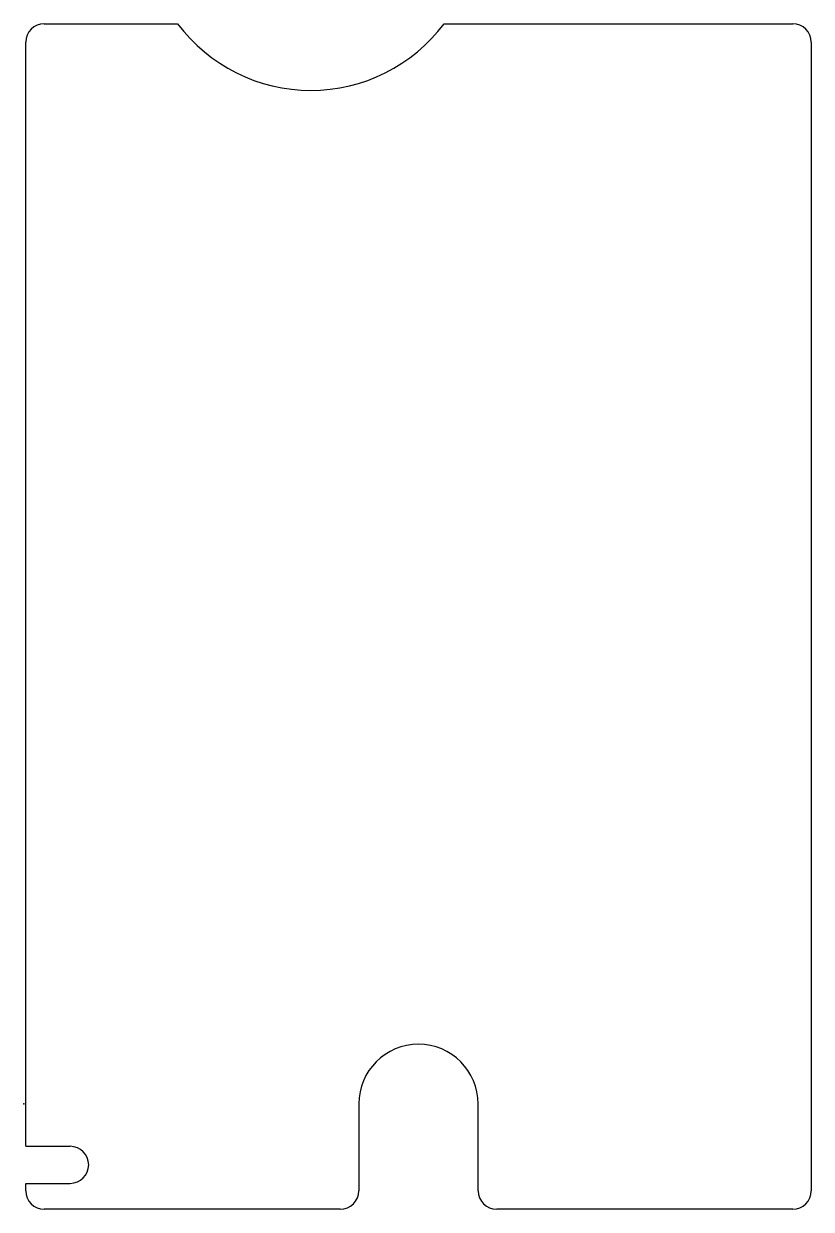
# Model space of a CAD drawing. Header units: millimetres. Extents: x -337 to -124, y -157 to 163.
import ezdxf

# ---------------------------------------------------------------- set-up
doc = ezdxf.new("R2010")
doc.units = ezdxf.units.MM
doc.header["$PDSIZE"] = -1

msp = doc.modelspace()

# ---------------------------------------------------------------- linework, layer by layer
at = {"color": 7, "linetype": 'Continuous'}
for p, q in [((-331, 163), (-295, 163)), ((-223.11, 163), (-129, 163)), ((-336, -140), (-336, 158)), ((-124, 158), (-124, -152)), ((-246.11, -128.58), (-246.11, -152)), ((-213.89, -152), (-213.89, -128.58)), ((-336, -140), (-324, -140)), ((-336, -152), (-336, -150)), ((-336, -150), (-324, -150)), ((-251.11, -157), (-331, -157)), ((-129, -157), (-208.89, -157))]:
    msp.add_line(p, q, dxfattribs=at)
for centre, radius, start, end in [((-331, 158), 5, 90, 180), ((-259.05, 189.92), 44.91, 216.8302, 323.1698), ((-129, 158), 5, 0, 90), ((-230, -128.58), 16.11, 0, 180), ((-324, -145), 5, 270, 90), ((-331, -152), 5, 180, 270), ((-251.11, -152), 5, 270, 0), ((-208.89, -152), 5, 180, 270), ((-129, -152), 5, 270, 0)]:
    msp.add_arc(centre, radius, start, end, dxfattribs=at)
msp.add_point((-336.53, -128.58), dxfattribs=at)

doc.saveas('drawing.dxf')
